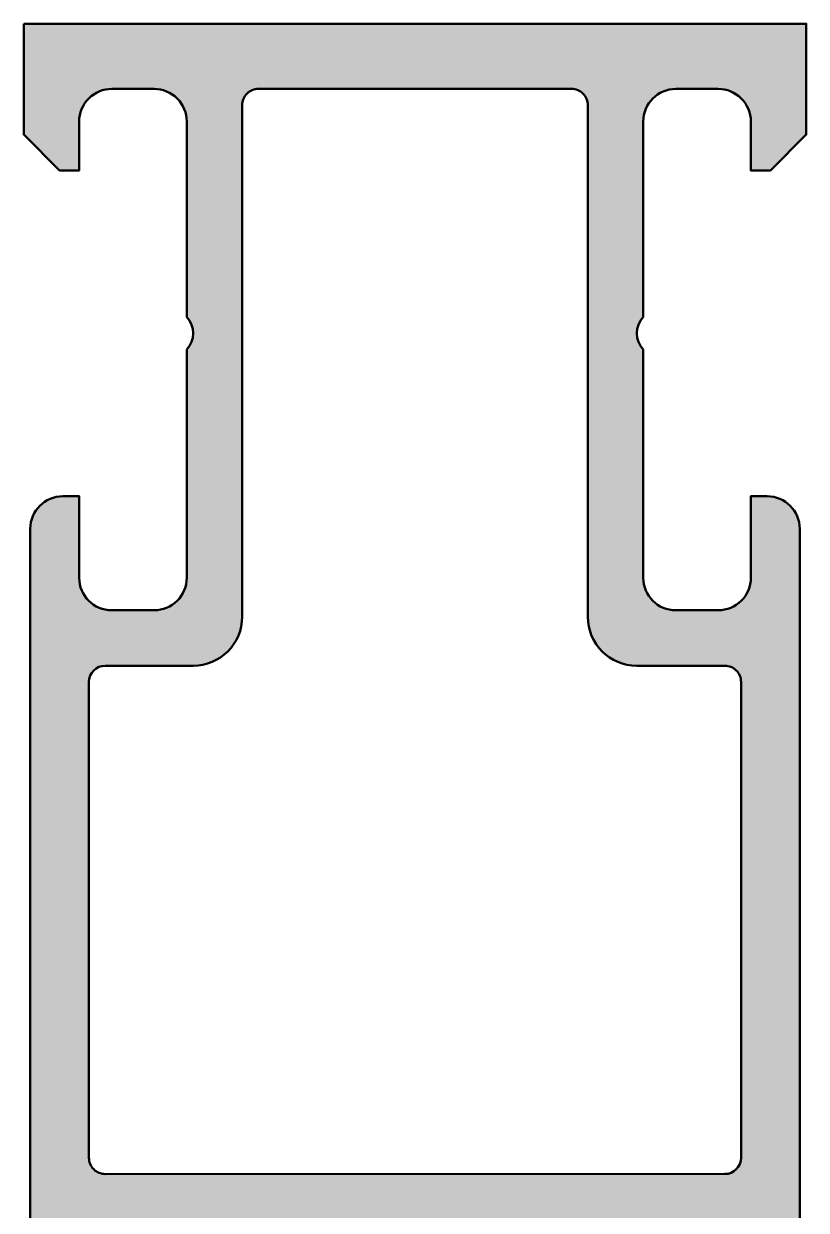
# Model space of a CAD drawing. Extents: x 0 to 84, y 0.1 to 89.9.
# Drawn here: x 30 to 54, y 53.49 to 89.9 of the extents above; entities that cross this region are included whole.
import ezdxf

# ---------------------------------------------------------------- set-up
doc = ezdxf.new("R2010")
doc.units = 0
doc.layers.add('0S-Alu contour', color=7, linetype='Continuous', lineweight=50)
doc.layers.add('0S-Alu hatch', color=252, linetype='Continuous', lineweight=25)

# ---------------------------------------------------------------- blocks, each defined once
blk = doc.blocks.new('430150__630371EA_F6FB_48AD_B1C3_2FB267470FD0_')
at = {"layer": '0S-Alu hatch'}
h = blk.add_hatch(color=256, dxfattribs=at)
edge = h.paths.add_edge_path()
edge.add_line((29.99999537859412, 89.89996654209757), (29.99999537859412, 86.49996654677956))
edge.add_line((29.99999537859412, 86.49996654677956), (31.09999537859403, 85.39996654677965))
edge.add_line((31.09999537859403, 85.39996654677965), (31.69999537859394, 85.39996654677965))
edge.add_line((31.69999537859394, 85.39996654677965), (31.69999537859394, 86.89996654677965))
edge.add_ellipse((32.69999537859393, 86.89996654677967), major_axis=(-0.9999999999999857, 0), ratio=1, start_angle=269.9999999999992, end_angle=360, ccw=False)
edge.add_line((32.69999537859394, 87.89996654677965), (33.99999537859367, 87.89996654677965))
edge.add_ellipse((33.9999953785939, 86.89996654677942), major_axis=(-1.000000000000227, 0), ratio=1, start_angle=180, end_angle=270.000000000013, ccw=False)
edge.add_line((34.99999537859412, 86.89996654677942), (34.99999537859412, 80.89996654677967))
edge.add_ellipse((34.47499537859414, 80.39996654677965), major_axis=(-0.7249999999999835, 0), ratio=1, start_angle=136.3971810272953, end_angle=223.6028189727049, ccw=False)
edge.add_line((34.99999537859412, 79.89996654677965), (34.99999537859412, 72.89996654677965))
edge.add_ellipse((33.99999537859414, 72.89996654677962), major_axis=(-0.9999999999999857, 0), ratio=1, start_angle=89.9999999999992, end_angle=180, ccw=False)
edge.add_line((33.99999537859412, 71.89996654677965), (32.69999537859394, 71.8999665467792))
edge.add_ellipse((32.69999537859414, 72.8999665467794), major_axis=(-1.000000000000198, 0), ratio=1, start_angle=0, end_angle=89.99999999998857, ccw=False)
edge.add_line((31.69999537859394, 72.8999665467794), (31.69999537859394, 75.39996654677965))
edge.add_line((31.69999537859394, 75.39996654677965), (31.19999537859394, 75.39996654677965))
edge.add_arc((31.19999537859396, 74.39996654677964), 1.000000000000014, 90.00000000000081, 180)
edge.add_line((30.19999537859394, 74.39996654677964), (30.19999179956062, 51.87352833056126))
edge.add_line((30.19999179956062, 51.87352833056126), (30.19201551743481, 51.80140653053726))
edge.add_line((30.19201551743481, 51.80140653053726), (30.1657062947579, 51.73378257090038))
edge.add_line((30.1657062947579, 51.73378257090038), (30.12284464091001, 51.67523298725871))
edge.add_line((30.12284464091001, 51.67523298725871), (30.06633127165038, 51.62972019554157))
edge.add_line((30.06633127165038, 51.62972019554157), (29.99999079956069, 51.6003243305598))
edge.add_line((29.99999079956069, 51.6003243305598), (29.99999079956069, 49.72031333055187))
edge.add_line((29.99999079956069, 49.72031333055187), (30.00751242590604, 49.6535570503646))
edge.add_line((30.00751242590604, 49.6535570503646), (30.02970013918957, 49.59014820881531))
edge.add_line((30.02970013918957, 49.59014820881531), (30.06544135482001, 49.53326638999268))
edge.add_line((30.06544135482001, 49.53326638999268), (30.11294385900328, 49.48576388581009))
edge.add_line((30.11294385900328, 49.48576388581009), (30.1698256778248, 49.45002267018054))
edge.add_line((30.1698256778248, 49.45002267018054), (30.23323451937538, 49.42783495689615))
edge.add_line((30.23323451937538, 49.42783495689615), (30.29999079956189, 49.4203133305508))
edge.add_line((30.29999079956189, 49.4203133305508), (31.27996511860488, 49.42031333055124))
edge.add_line((31.27996511860488, 49.42031333055124), (31.35761083213353, 49.43053558266398))
edge.add_line((31.35761083213353, 49.43053558266398), (31.42996511860337, 49.4605057094153))
edge.add_line((31.42996511860337, 49.4605057094153), (31.49209715295912, 49.50818129619495))
edge.add_line((31.49209715295912, 49.50818129619495), (31.5397727397385, 49.57031333055065))
edge.add_line((31.5397727397385, 49.57031333055065), (31.56974286648984, 49.64266761702114))
edge.add_line((31.56974286648984, 49.64266761702114), (31.57996511860347, 49.72031333055189))
edge.add_line((31.57996511860347, 49.72031333055189), (31.57996511860347, 52.48031133055143))
edge.add_line((31.57996511860347, 52.48031133055143), (31.58405480474744, 52.51136786317498))
edge.add_line((31.58405480474744, 52.51136786317498), (31.5960424201503, 52.54030798806057))
edge.add_line((31.5960424201503, 52.54030798806057), (31.61511118733279, 52.56515986665167))
edge.add_line((31.61511118733279, 52.56515986665167), (31.63996185377143, 52.58423021350186))
edge.add_line((31.63996185377143, 52.58423021350186), (31.66890121660709, 52.5962196684544))
edge.add_line((31.66890121660709, 52.5962196684544), (31.69995748920984, 52.60031132869368))
edge.add_line((31.69995748920984, 52.60031132869368), (35.99997554211066, 52.60031133055085))
edge.add_line((35.99997554211066, 52.60031133055085), (36.1112391192969, 52.58778095399099))
edge.add_line((36.1112391192969, 52.58778095399099), (36.21692425097946, 52.55080465230534))
edge.add_line((36.21692425097946, 52.55080465230534), (36.31173072560499, 52.49123682278185))
edge.add_line((36.31173072560499, 52.49123682278185), (36.39090390679235, 52.41206484967263))
edge.add_line((36.39090390679235, 52.41206484967263), (36.45047318294087, 52.31725928399271))
edge.add_line((36.45047318294087, 52.31725928399271), (36.4874510972511, 52.21157471653564))
edge.add_line((36.4874510972511, 52.21157471653564), (36.49998317155791, 52.10031133056176))
edge.add_line((36.49998317155791, 52.10031133056176), (36.4999831715586, 51.40031438230798))
edge.add_line((36.4999831715586, 51.40031438230798), (35.11173854265212, 48.99578862547342))
edge.add_line((35.11173854265212, 48.99578862547342), (35.10140937816641, 48.96108942167742))
edge.add_line((35.10140937816641, 48.96108942167742), (35.1003884582492, 48.92489986371526))
edge.add_line((35.1003884582492, 48.92489986371526), (35.10874499918782, 48.88967352972245))
edge.add_line((35.10874499918782, 48.88967352972245), (35.12591244456916, 48.85779869322153))
edge.add_line((35.12591244456916, 48.85779869322153), (35.15072687664724, 48.83143640304057))
edge.add_line((35.15072687664724, 48.83143640304057), (35.18150592759684, 48.81237396862785))
edge.add_line((35.18150592759684, 48.81237396862785), (35.21616284060292, 48.80190378411665))
edge.add_line((35.21616284060292, 48.80190378411665), (35.25234794773401, 48.80073570663749))
edge.add_line((35.25234794773401, 48.80073570663749), (36.3859194216295, 49.04777011143082))
edge.add_line((36.3859194216295, 49.04777011143082), (37.4320412779564, 49.54940677805129))
edge.add_line((37.4320412779564, 49.54940677805129), (38.33438988565286, 50.27863738202253))
edge.add_line((38.33438988565286, 50.27863738202253), (39.04438242450805, 51.19619984766256))
edge.add_line((39.04438242450805, 51.19619984766256), (39.54840149578887, 52.3069236790598))
edge.add_ellipse((40.0037167360062, 52.10031285643466), major_axis=(-0.5000000000000082, 0), ratio=1, start_angle=270.00000000000733, end_angle=335.59262516111136, ccw=False)
edge.add_line((40.00371673600613, 52.60031285643467), (43.99627469646264, 52.60031285643512))
edge.add_ellipse((43.99627469646269, 52.10031285643513), major_axis=(-0.4999999999999929, 0), ratio=1, start_angle=204.4073748383664, end_angle=270.0000000000057, ccw=False)
edge.add_line((44.45158993668189, 52.30692367905611), (44.95560900794862, 51.19619984766298))
edge.add_line((44.95560900794862, 51.19619984766298), (45.6656015468027, 50.2786373820239))
edge.add_line((45.6656015468027, 50.2786373820239), (46.5679501545005, 49.54940677805199))
edge.add_line((46.5679501545005, 49.54940677805199), (47.61407201082649, 49.04777011143173))
edge.add_line((47.61407201082649, 49.04777011143173), (48.74764348472282, 48.80073570663793))
edge.add_line((48.74764348472282, 48.80073570663793), (48.78382859185265, 48.80190378411758))
edge.add_line((48.78382859185265, 48.80190378411758), (48.81848550486143, 48.81237396862922))
edge.add_line((48.81848550486143, 48.81237396862922), (48.84926455580945, 48.83143640304056))
edge.add_line((48.84926455580945, 48.83143640304056), (48.87407898788795, 48.85779869322171))
edge.add_line((48.87407898788795, 48.85779869322171), (48.89124643326863, 48.88967352972401))
edge.add_line((48.89124643326863, 48.88967352972401), (48.89960297420725, 48.92489986371704))
edge.add_line((48.89960297420725, 48.92489986371704), (48.89858205429096, 48.96108942167833))
edge.add_line((48.89858205429096, 48.96108942167833), (48.88825288980547, 48.99578862547182))
edge.add_line((48.88825288980547, 48.99578862547182), (47.50000826089854, 51.40031438230799))
edge.add_line((47.50000826089854, 51.40031438230799), (47.50000826089899, 52.10031133056292))
edge.add_line((47.50000826089899, 52.10031133056292), (47.51254033520649, 52.21157471653608))
edge.add_line((47.51254033520649, 52.21157471653608), (47.54951824951651, 52.31725928399539))
edge.add_line((47.54951824951651, 52.31725928399539), (47.60908752566479, 52.41206484967443))
edge.add_line((47.60908752566479, 52.41206484967443), (47.68826070685098, 52.49123682278181))
edge.add_line((47.68826070685098, 52.49123682278181), (47.78306718147678, 52.55080465230582))
edge.add_line((47.78306718147678, 52.55080465230582), (47.88875231316019, 52.58778095399097))
edge.add_line((47.88875231316019, 52.58778095399097), (48.00001589034741, 52.60031133055131))
edge.add_line((48.00001589034741, 52.60031133055131), (52.3000339432483, 52.60031132869458))
edge.add_line((52.3000339432483, 52.60031132869458), (52.33109021584801, 52.59621966845575))
edge.add_line((52.33109021584801, 52.59621966845575), (52.36002957868478, 52.58423021350255))
edge.add_line((52.36002957868478, 52.58423021350255), (52.38488024512388, 52.56515986665352))
edge.add_line((52.38488024512388, 52.56515986665352), (52.40394901230592, 52.54030798806104))
edge.add_line((52.40394901230592, 52.54030798806104), (52.41593662770924, 52.51136786317633))
edge.add_line((52.41593662770924, 52.51136786317633), (52.42002631385344, 52.4803113305489))
edge.add_line((52.42002631385344, 52.4803113305489), (52.42002631385344, 49.72031333055167))
edge.add_line((52.42002631385344, 49.72031333055167), (52.43024856596639, 49.64266761702024))
edge.add_line((52.43024856596639, 49.64266761702024), (52.46021869271771, 49.57031333055157))
edge.add_line((52.46021869271771, 49.57031333055157), (52.50789427949737, 49.50818129619604))
edge.add_line((52.50789427949737, 49.50818129619604), (52.57002631385424, 49.46050570941595))
edge.add_line((52.57002631385424, 49.46050570941595), (52.64238060032197, 49.43053558266488))
edge.add_line((52.64238060032197, 49.43053558266488), (52.72002631385295, 49.4203133305517))
edge.add_line((52.72002631385295, 49.4203133305517), (53.7000006328982, 49.42031333055169))
edge.add_line((53.7000006328982, 49.42031333055169), (53.76675691308333, 49.42783495689704))
edge.add_line((53.76675691308333, 49.42783495689704), (53.83016575463148, 49.45002267018104))
edge.add_line((53.83016575463148, 49.45002267018104), (53.88704757345454, 49.48576388581146))
edge.add_line((53.88704757345454, 49.48576388581146), (53.93455007763576, 49.53326638999312))
edge.add_line((53.93455007763576, 49.53326638999312), (53.97029129326712, 49.59014820881646))
edge.add_line((53.97029129326712, 49.59014820881646), (53.99247900655041, 49.65355705036365))
edge.add_line((53.99247900655041, 49.65355705036365), (54.00000063289621, 49.72031333055215))
edge.add_line((54.00000063289621, 49.72031333055215), (54.00000063289621, 51.60032433056025))
edge.add_line((54.00000063289621, 51.60032433056025), (53.93366016080653, 51.62972019554249))
edge.add_line((53.93366016080653, 51.62972019554249), (53.87714679154623, 51.67523298725826))
edge.add_line((53.87714679154623, 51.67523298725826), (53.83428513769923, 51.7337825708997))
edge.add_line((53.83428513769923, 51.7337825708997), (53.8079759150221, 51.80140653053772))
edge.add_line((53.8079759150221, 51.80140653053772), (53.79999963289629, 51.873528330559))
edge.add_line((53.79999963289629, 51.873528330559), (53.79999605385933, 74.39996654677965))
edge.add_arc((52.79999605385945, 74.39996654677977), 0.9999999999998863, 0, 89.99999999999349)
edge.add_line((52.79999605385956, 75.39996654677965), (52.29999605385955, 75.39996654677965))
edge.add_line((52.29999605385955, 75.39996654677965), (52.29999605385955, 72.89996654677944))
edge.add_ellipse((51.29999605385966, 72.89996654677952), major_axis=(-0.9999999999998934, 0), ratio=1, start_angle=89.99999999999392, end_angle=180, ccw=False)
edge.add_line((51.29999605385956, 71.89996654677964), (49.9999960538596, 71.89996654677965))
edge.add_ellipse((49.99999605385962, 72.89996654677967), major_axis=(-1.000000000000014, 0), ratio=1, start_angle=0, end_angle=89.9999999999992, ccw=False)
edge.add_line((48.99999605385961, 72.89996654677967), (48.99999605385961, 79.89996654677965))
edge.add_ellipse((49.52499605385958, 80.39996654677965), major_axis=(-0.7249999999999835, 0), ratio=1, start_angle=-43.60281897270488, end_angle=43.602818972704824, ccw=False)
edge.add_line((48.99999605385961, 80.89996654677967), (48.99999605385961, 86.89996654677965))
edge.add_ellipse((49.9999960538596, 86.89996654677965), major_axis=(-1, 0), ratio=1, start_angle=270, end_angle=360, ccw=False)
edge.add_line((49.9999960538596, 87.89996654677965), (51.29999605385956, 87.89996654677965))
edge.add_ellipse((51.29999605385958, 86.89996654677967), major_axis=(-0.9999999999999857, 0), ratio=1, start_angle=180, end_angle=270.0000000000008, ccw=False)
edge.add_line((52.29999605385955, 86.89996654677967), (52.29999605385955, 85.39996654677965))
edge.add_line((52.29999605385955, 85.39996654677965), (52.89999605385969, 85.39996654677965))
edge.add_line((52.89999605385969, 85.39996654677965), (53.99999605385961, 86.49996654677955))
edge.add_line((53.99999605385961, 86.49996654677955), (53.99998936261681, 89.9000334579024))
edge.add_line((53.99998936261681, 89.9000334579024), (29.99999537859412, 89.89996654209757))
edge = h.paths.add_edge_path()
edge.add_line((36.69999080096022, 71.69996196914292), (36.69999080095727, 87.39996959853728))
edge.add_ellipse((37.19999080095745, 87.39996959853733), major_axis=(-0.5000000000001849, 0), ratio=1, start_angle=269.9999999999951, end_angle=360, ccw=False)
edge.add_line((37.1999908009575, 87.8999695985375), (46.80000063149623, 87.8999695985373))
edge.add_ellipse((46.80000063149624, 87.3999695985373), major_axis=(-0.4999999999999858, 0), ratio=1, start_angle=180, end_angle=270.00000000000165, ccw=False)
edge.add_line((47.30000063149623, 87.39996959853728), (47.30000063149623, 71.69996196914282))
edge.add_arc((48.80000063149612, 71.69996196914282), 1.499999999999886, 180, 269.9999999999956)
edge.add_line((48.800000631496, 70.19996196914293), (51.50000062777485, 70.19996196914293))
edge.add_ellipse((51.50000062777486, 69.69996196914293), major_axis=(-0.4999999999999858, 0), ratio=1, start_angle=180, end_angle=270.00000000000165, ccw=False)
edge.add_line((52.00000062777485, 69.69996196923343), (52.00000063138439, 55.10133024601053))
edge.add_ellipse((51.50000063138432, 55.10133024601054), major_axis=(-0.500000000000071, 0), ratio=1, start_angle=90.00200304467381, end_angle=180, ccw=False)
edge.add_line((51.50001811124663, 54.60133024631602), (32.49999633826588, 54.60032510886126))
edge.add_ellipse((32.49997854910644, 55.10031285669765), major_axis=(-0.4999877481528548, 0), ratio=1, start_angle=0, end_angle=90.00203853746649, ccw=False)
edge.add_line((31.99999080095358, 55.10031285678801), (31.9999908046791, 69.69996196912481))
edge.add_ellipse((32.4999908046972, 69.69996196912481), major_axis=(-0.5000000000181047, 0), ratio=1, start_angle=270.00000000001626, end_angle=360, ccw=False)
edge.add_line((32.49999080469706, 70.19996196914293), (35.19999080096023, 70.19996196914293))
edge.add_arc((35.19999080096037, 71.69996196914279), 1.499999999999857, 269.9999999999945, 360)
at = {"layer": '0S-Alu contour', "color": 7}
for points in [[(52.29999605385955, 86.89996654677967), (52.29999605385955, 85.39996654677965), (52.89999605385969, 85.39996654677965), (53.99999605385961, 86.49996654677955), (53.99998936261681, 89.9000334579024), (29.99999537859412, 89.89996654209757)], [(29.99999537859412, 89.89996654209757), (29.99999537859412, 86.49996654677956), (31.09999537859403, 85.39996654677965), (31.69999537859394, 85.39996654677965), (31.69999537859394, 86.89996654677965)], [(32.69999537859394, 87.89996654677965), (33.99999537859367, 87.89996654677965)], [(37.1999908009575, 87.8999695985375), (46.80000063149623, 87.8999695985373)], [(49.9999960538596, 87.89996654677965), (51.29999605385956, 87.89996654677965)], [(36.69999080096022, 71.69996196914292), (36.69999080095727, 87.39996959853728)], [(47.30000063149623, 87.39996959853728), (47.30000063149623, 71.69996196914282)], [(34.99999537859412, 86.89996654677942), (34.99999537859412, 80.89996654677967)], [(48.99999605385961, 80.89996654677967), (48.99999605385961, 86.89996654677965)], [(34.99999537859412, 79.89996654677965), (34.99999537859412, 72.89996654677965)], [(48.99999605385961, 72.89996654677967), (48.99999605385961, 79.89996654677965)], [(31.69999537859394, 72.8999665467794), (31.69999537859394, 75.39996654677965), (31.19999537859394, 75.39996654677965)], [(52.79999605385956, 75.39996654677965), (52.29999605385955, 75.39996654677965), (52.29999605385955, 72.89996654677944)], [(30.19999537859394, 74.39996654677964), (30.19999179956062, 51.87352833056126), (30.19201551743481, 51.80140653053726), (30.1657062947579, 51.73378257090038), (30.12284464091001, 51.67523298725871), (30.06633127165038, 51.62972019554157), (29.99999079956069, 51.6003243305598), (29.99999079956069, 49.72031333055187), (30.00751242590604, 49.6535570503646), (30.02970013918957, 49.59014820881531), (30.06544135482001, 49.53326638999268), (30.11294385900328, 49.48576388581009), (30.1698256778248, 49.45002267018054), (30.23323451937538, 49.42783495689615), (30.29999079956189, 49.4203133305508), (31.27996511860488, 49.42031333055124), (31.35761083213353, 49.43053558266398), (31.42996511860337, 49.4605057094153), (31.49209715295912, 49.50818129619495), (31.5397727397385, 49.57031333055065), (31.56974286648984, 49.64266761702114), (31.57996511860347, 49.72031333055189), (31.57996511860347, 52.48031133055143), (31.58405480474744, 52.51136786317498), (31.5960424201503, 52.54030798806057), (31.61511118733279, 52.56515986665167), (31.63996185377143, 52.58423021350186), (31.66890121660709, 52.5962196684544), (31.69995748920984, 52.60031132869368), (35.99997554211066, 52.60031133055085), (36.1112391192969, 52.58778095399099), (36.21692425097946, 52.55080465230534), (36.31173072560499, 52.49123682278185), (36.39090390679235, 52.41206484967263), (36.45047318294087, 52.31725928399271), (36.4874510972511, 52.21157471653564), (36.49998317155791, 52.10031133056176), (36.4999831715586, 51.40031438230798), (35.11173854265212, 48.99578862547342), (35.10140937816641, 48.96108942167742), (35.1003884582492, 48.92489986371526), (35.10874499918782, 48.88967352972245), (35.12591244456916, 48.85779869322153), (35.15072687664724, 48.83143640304057), (35.18150592759684, 48.81237396862785), (35.21616284060292, 48.80190378411665), (35.25234794773401, 48.80073570663749), (36.3859194216295, 49.04777011143082), (37.4320412779564, 49.54940677805129), (38.33438988565286, 50.27863738202253), (39.04438242450805, 51.19619984766256), (39.54840149578887, 52.3069236790598)], [(44.45158993668189, 52.30692367905611), (44.95560900794862, 51.19619984766298), (45.6656015468027, 50.2786373820239), (46.5679501545005, 49.54940677805199), (47.61407201082649, 49.04777011143173), (48.74764348472282, 48.80073570663793), (48.78382859185265, 48.80190378411758), (48.81848550486143, 48.81237396862922), (48.84926455580945, 48.83143640304056), (48.87407898788795, 48.85779869322171), (48.89124643326863, 48.88967352972401), (48.89960297420725, 48.92489986371704), (48.89858205429096, 48.96108942167833), (48.88825288980547, 48.99578862547182), (47.50000826089854, 51.40031438230799), (47.50000826089899, 52.10031133056292), (47.51254033520649, 52.21157471653608), (47.54951824951651, 52.31725928399539), (47.60908752566479, 52.41206484967443), (47.68826070685098, 52.49123682278181), (47.78306718147678, 52.55080465230582), (47.88875231316019, 52.58778095399097), (48.00001589034741, 52.60031133055131), (52.3000339432483, 52.60031132869458), (52.33109021584801, 52.59621966845575), (52.36002957868478, 52.58423021350255), (52.38488024512388, 52.56515986665352), (52.40394901230592, 52.54030798806104), (52.41593662770924, 52.51136786317633), (52.42002631385344, 52.4803113305489), (52.42002631385344, 49.72031333055167), (52.43024856596639, 49.64266761702024), (52.46021869271771, 49.57031333055157), (52.50789427949737, 49.50818129619604), (52.57002631385424, 49.46050570941595), (52.64238060032197, 49.43053558266488), (52.72002631385295, 49.4203133305517), (53.7000006328982, 49.42031333055169), (53.76675691308333, 49.42783495689704), (53.83016575463148, 49.45002267018104), (53.88704757345454, 49.48576388581146), (53.93455007763576, 49.53326638999312), (53.97029129326712, 49.59014820881646), (53.99247900655041, 49.65355705036365), (54.00000063289621, 49.72031333055215), (54.00000063289621, 51.60032433056025), (53.93366016080653, 51.62972019554249), (53.87714679154623, 51.67523298725826), (53.83428513769923, 51.7337825708997), (53.8079759150221, 51.80140653053772), (53.79999963289629, 51.873528330559), (53.79999605385933, 74.39996654677965)], [(33.99999537859412, 71.89996654677965), (32.69999537859394, 71.8999665467792)], [(51.29999605385956, 71.89996654677964), (49.9999960538596, 71.89996654677965)], [(32.49999080469706, 70.19996196914293), (35.19999080096023, 70.19996196914293)], [(48.800000631496, 70.19996196914293), (51.50000062777485, 70.19996196914293)], [(31.99999080095358, 55.10031285678801), (31.9999908046791, 69.69996196912481)], [(52.00000062777485, 69.69996196923343), (52.00000063138439, 55.10133024601053)], [(51.50001811124663, 54.60133024631602), (32.49999633826588, 54.60032510886126)], [(40.00371673600613, 52.60031285643467), (43.99627469646264, 52.60031285643512)]]:
    blk.add_lwpolyline(points, dxfattribs=at)
at = {"layer": '0S-Alu contour', "color": 7, "extrusion": (0, 0, -1)}
for centre, radius, start, end in [((-32.69999537859393, 86.89996654677967), 0.9999999999999857, 0, 90.00000000000081), ((-33.9999953785939, 86.89996654677942), 1.000000000000227, 89.99999999998697, 180), ((-37.19999080095745, 87.39996959853733), 0.5000000000001849, 0, 90.00000000000487), ((-46.80000063149624, 87.3999695985373), 0.4999999999999858, 89.99999999999837, 180), ((-49.9999960538596, 86.89996654677965), 1, 0, 90), ((-51.29999605385958, 86.89996654677967), 0.9999999999999857, 89.9999999999992, 180), ((-34.47499537859414, 80.39996654677965), 0.7249999999999835, 136.3971810272951, 223.6028189727048), ((-49.52499605385958, 80.39996654677965), 0.7249999999999835, 316.3971810272952, 43.60281897270485), ((-32.69999537859414, 72.8999665467794), 1.000000000000198, 270.0000000000114, 0), ((-33.99999537859414, 72.89996654677962), 0.9999999999999857, 180, 270.0000000000008), ((-49.99999605385962, 72.89996654677967), 1.000000000000014, 270.0000000000008, 0), ((-51.29999605385966, 72.89996654677952), 0.9999999999998934, 180, 270.0000000000061), ((-32.4999908046972, 69.69996196912481), 0.5000000000181047, 0, 89.99999999998371), ((-51.50000062777486, 69.69996196914293), 0.4999999999999858, 89.99999999999837, 180), ((-32.49997854910644, 55.10031285669765), 0.4999877481528548, 269.9979614625335, 0), ((-51.50000063138432, 55.10133024601054), 0.500000000000071, 180, 269.9979969553262), ((-40.0037167360062, 52.10031285643466), 0.5000000000000082, 24.40737483888866, 89.99999999999265), ((-43.99627469646269, 52.10031285643513), 0.4999999999999929, 89.99999999999429, 155.5926251616336)]:
    blk.add_arc(centre, radius, start, end, dxfattribs=at)
at = {"layer": '0S-Alu contour', "color": 7}
for centre, radius, start, end in [((31.19999537859396, 74.39996654677964), 1.000000000000014, 90.00000000000081, 180), ((52.79999605385945, 74.39996654677977), 0.9999999999998863, 0, 89.99999999999349), ((35.19999080096037, 71.69996196914279), 1.499999999999857, 269.9999999999945, 0), ((48.80000063149612, 71.69996196914282), 1.499999999999886, 180, 269.9999999999956)]:
    blk.add_arc(centre, radius, start, end, dxfattribs=at)
blk = doc.blocks.new('430530__531B2320_D36C_4E20_A150_8F8BF6ED7DEF_')
at = {"layer": '0S-Alu contour', "color": 7}
blk.add_blockref('430150__630371EA_F6FB_48AD_B1C3_2FB267470FD0_', (0, 0), dxfattribs=at)

msp = doc.modelspace()

# ---------------------------------------------------------------- block references
at = {"layer": '0S-Alu contour', "color": 7}
msp.add_blockref('430530__531B2320_D36C_4E20_A150_8F8BF6ED7DEF_', (0, 0), dxfattribs=at)

doc.saveas('drawing.dxf')
